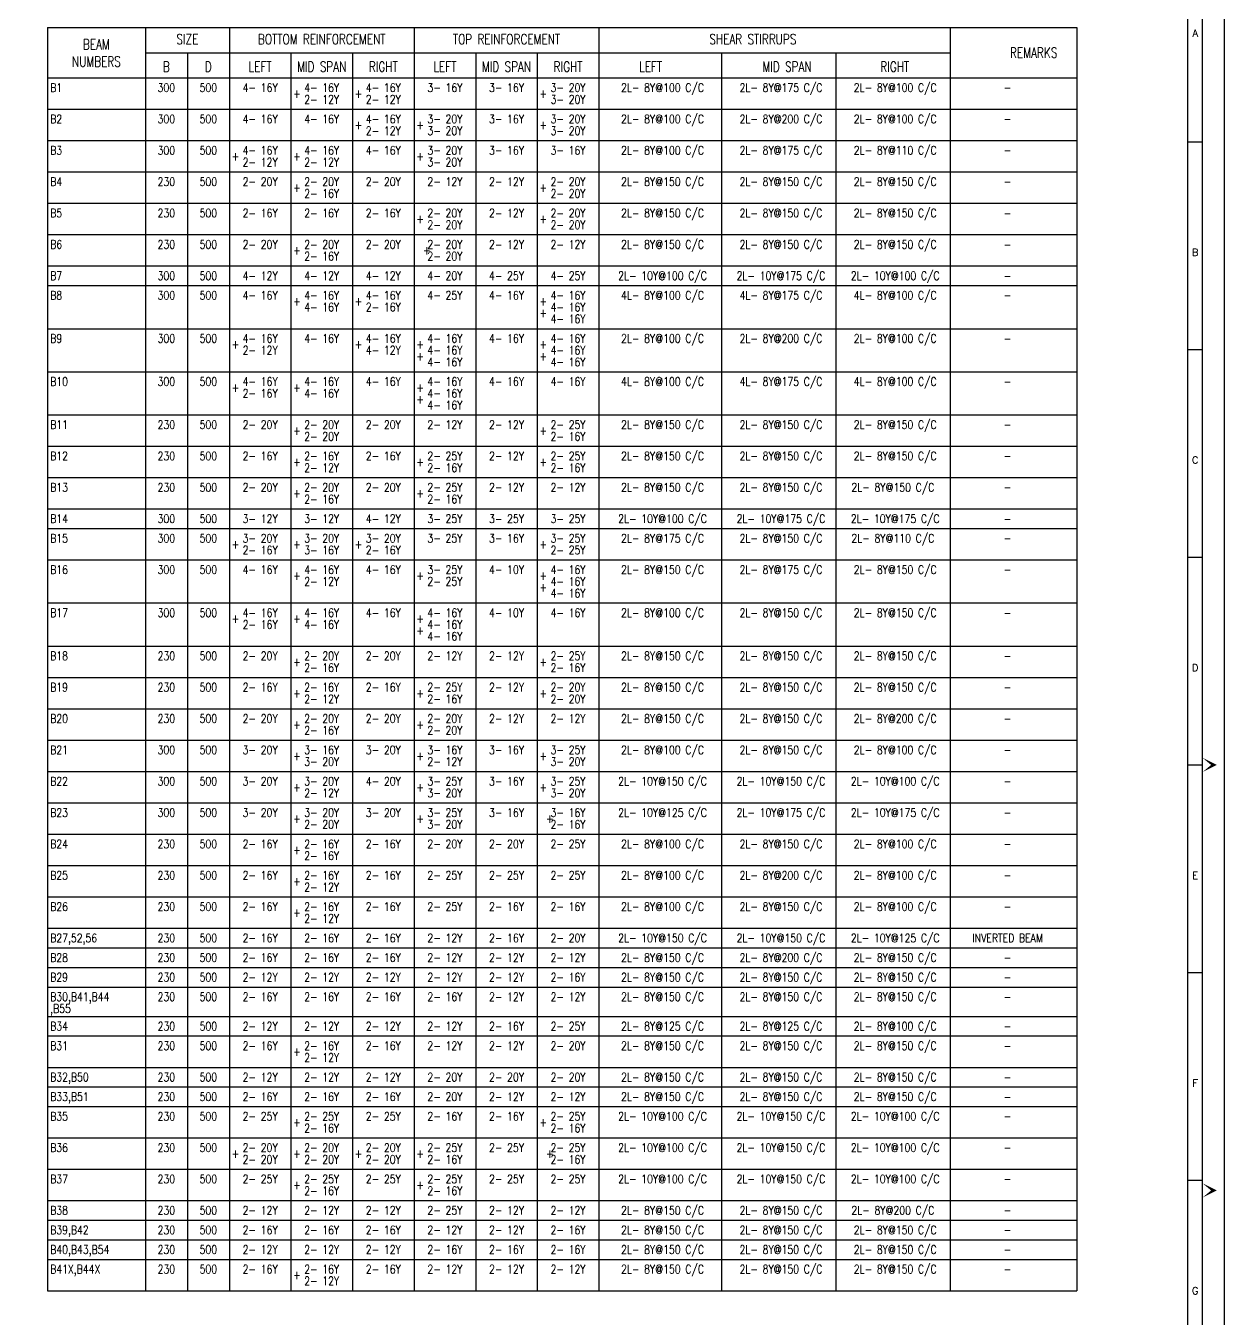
# Model space of a CAD drawing. Header units: millimetres. Extents: x 2659630 to 6742168, y -2425387 to -732288.
# Drawn here: x 3382565 to 3425369, y -1222398 to -1176228 of the extents above; entities that cross this region are included whole.
import ezdxf
from ezdxf.enums import TextEntityAlignment as Align

# ---------------------------------------------------------------- set-up
doc = ezdxf.new("R2010")
doc.units = ezdxf.units.MM
for name, color, linetype in [('FRAME TABLE', 5, 'Continuous'), ('PNA', 8, 'Continuous'), ('Schedule Border', 60, 'Continuous'), ('TEXT MIDIUM', 2, 'Continuous'), ('TEXT SHEDULE BEAM', 4, 'Continuous')]:
    doc.layers.add(name, color=color, linetype=linetype)
doc.styles.add('ROMANS', font='r.shx', dxfattribs={"width": 0.7})

# ---------------------------------------------------------------- blocks, each defined once
blk = doc.blocks.new('FOLDER')
at = {"layer": 'PNA'}
for points in [[(-1250, 2500), (0, 0), (0, 1000)], [(1250, 2500), (0, 0), (0, 1000)]]:
    blk.add_solid(points, dxfattribs=at)
blk = doc.blocks.new('A1_SHEET.')
at = {"flags": 128}
blk.add_lwpolyline([(0, 0), (0, 594), (841, 594), (841, 0)], close=True, dxfattribs=at)
at = {"layer": 'PNA'}
for p, q in [((828.5, 513.45), (833.5, 513.45)), ((828.5, 441.7), (833.5, 441.7)), ((828.5, 369.95), (833.5, 369.95)), ((828.5, 298.2), (833.5, 298.2)), ((828.5, 226.45), (833.5, 226.45)), ((828.5, 154.7), (833.5, 154.7))]:
    blk.add_line(p, q, dxfattribs=at)
at = {"layer": 'PNA', "color": 1}
for points in [[(7.5, 6.2), (833.5, 6.2), (833.5, 587.8), (7.5, 587.8)], [(17.5, 11.2), (828.5, 11.2), (828.5, 582.8), (17.5, 582.8)]]:
    blk.add_lwpolyline(points, close=True, dxfattribs=at)
at = {"layer": 'PNA', "xscale": 0.0020000000001672, "yscale": 0.0020000000001672, "zscale": 0.0020000000001672, "rotation": 90}
for p in [(838.5, 298.2), (838.5, 151.2)]:
    blk.add_blockref('FOLDER', p, dxfattribs=at)
at = {"layer": 'PNA', "style": 'ROMANS'}
for s, p in [('A', (831, 551.05)), ('B', (831, 475.3)), ('C', (831, 403.55)), ('D', (831, 331.8)), ('E', (831, 260.05)), ('F', (831, 188.3)), ('G', (831, 116.55))]:
    blk.add_text(s, height=2.5, dxfattribs=at).set_placement(p, align=Align.MIDDLE)

msp = doc.modelspace()

# ---------------------------------------------------------------- linework, layer by layer
at = {"layer": 'FRAME TABLE', "color": 7}
for p, q in [((3383334.281, -1176287.202), (3383334.281, -1178087.202)), ((3383334.281, -1176287.202), (3420106.741, -1176287.202)), ((3386834.281, -1176287.202), (3386834.281, -1178087.202)), ((3389834.281, -1176287.202), (3389834.281, -1178087.202)), ((3396434.281, -1176287.202), (3396434.281, -1178087.202)), ((3403034.281, -1176287.202), (3403034.281, -1178087.202)), ((3415576.051, -1176287.202), (3415576.051, -1178087.202)), ((3420106.741, -1176287.202), (3420106.741, -1178087.202)), ((3388334.281, -1177187.202), (3388334.281, -1178087.202)), ((3392034.281, -1177187.202), (3392034.281, -1178087.202)), ((3394234.281, -1177187.202), (3394234.281, -1178087.202)), ((3398634.281, -1177187.202), (3398634.281, -1178087.202)), ((3400834.281, -1177187.202), (3400834.281, -1178087.202)), ((3407414.871, -1177187.202), (3407414.871, -1178087.202)), ((3411495.461, -1177187.202), (3411495.461, -1178087.202)), ((3383334.281, -1178087.202), (3420106.741, -1178087.202)), ((3383334.281, -1178087.202), (3383334.281, -1221417.202)), ((3386834.281, -1178087.202), (3386834.281, -1221417.202)), ((3388334.281, -1178087.202), (3388334.281, -1221417.202)), ((3389834.281, -1178087.202), (3389834.281, -1221417.202)), ((3392034.281, -1178087.202), (3392034.281, -1221417.202)), ((3394234.281, -1178087.202), (3394234.281, -1221417.202)), ((3396434.281, -1178087.202), (3396434.281, -1221417.202)), ((3398634.281, -1178087.202), (3398634.281, -1221417.202)), ((3400834.281, -1178087.202), (3400834.281, -1221417.202)), ((3403034.281, -1178087.202), (3403034.281, -1221417.202)), ((3407414.871, -1178087.202), (3407414.871, -1221417.202)), ((3411495.461, -1178087.202), (3411495.461, -1221417.202)), ((3415576.051, -1178087.202), (3415576.051, -1221417.202)), ((3420106.741, -1178087.202), (3420106.741, -1221417.202)), ((3383334.281, -1221417.202), (3420106.741, -1221417.202))]:
    msp.add_line(p, q, dxfattribs=at)
at = {"layer": 'FRAME TABLE'}
for p, q in [((3386834.281, -1177187.202), (3415576.051, -1177187.202)), ((3383334.281, -1179207.202), (3420106.741, -1179207.202)), ((3383334.281, -1180327.202), (3420106.741, -1180327.202)), ((3383334.281, -1181447.202), (3420106.741, -1181447.202)), ((3383334.281, -1181447.202), (3420106.741, -1181447.202)), ((3383334.281, -1182567.202), (3420106.741, -1182567.202)), ((3383334.281, -1183687.202), (3420106.741, -1183687.202)), ((3383334.281, -1184807.202), (3420106.741, -1184807.202)), ((3383334.281, -1184807.202), (3420106.741, -1184807.202)), ((3383334.281, -1185507.202), (3420106.741, -1185507.202)), ((3383334.281, -1187047.202), (3420106.741, -1187047.202)), ((3383334.281, -1188587.202), (3420106.741, -1188587.202)), ((3383334.281, -1190127.202), (3420106.741, -1190127.202)), ((3383334.281, -1190127.202), (3420106.741, -1190127.202)), ((3383334.281, -1191247.202), (3420106.741, -1191247.202)), ((3383334.281, -1192367.202), (3420106.741, -1192367.202)), ((3383334.281, -1193487.202), (3420106.741, -1193487.202)), ((3383334.281, -1193487.202), (3420106.741, -1193487.202)), ((3383334.281, -1194187.202), (3420106.741, -1194187.202)), ((3383334.281, -1195307.202), (3420106.741, -1195307.202)), ((3383334.281, -1196847.202), (3420106.741, -1196847.202)), ((3383334.281, -1198387.202), (3420106.741, -1198387.202)), ((3383334.281, -1198387.202), (3420106.741, -1198387.202)), ((3383334.281, -1199507.202), (3420106.741, -1199507.202)), ((3383334.281, -1200627.202), (3420106.741, -1200627.202)), ((3383334.281, -1201747.202), (3420106.741, -1201747.202)), ((3383334.281, -1201747.202), (3420106.741, -1201747.202)), ((3383334.281, -1202867.202), (3420106.741, -1202867.202)), ((3383334.281, -1203987.202), (3420106.741, -1203987.202)), ((3383334.281, -1205107.202), (3420106.741, -1205107.202)), ((3383334.281, -1205107.202), (3420106.741, -1205107.202)), ((3383334.281, -1206227.202), (3420106.741, -1206227.202)), ((3383334.281, -1207347.202), (3420106.741, -1207347.202)), ((3383334.281, -1208467.202), (3420106.741, -1208467.202)), ((3383334.281, -1209167.202), (3420106.741, -1209167.202)), ((3383334.281, -1209867.202), (3420106.741, -1209867.202)), ((3383334.281, -1210567.202), (3420106.741, -1210567.202)), ((3383334.281, -1211617.202), (3420106.741, -1211617.202)), ((3383334.281, -1212317.202), (3420106.741, -1212317.202)), ((3383334.281, -1213437.202), (3420106.741, -1213437.202)), ((3383334.281, -1214137.202), (3420106.741, -1214137.202)), ((3383334.281, -1214837.202), (3420106.741, -1214837.202)), ((3383334.281, -1215957.202), (3420106.741, -1215957.202)), ((3383334.281, -1217077.202), (3420106.741, -1217077.202)), ((3383334.281, -1218197.202), (3420106.741, -1218197.202)), ((3383334.281, -1218897.202), (3420106.741, -1218897.202)), ((3383334.281, -1219597.202), (3420106.741, -1219597.202)), ((3383334.281, -1220297.202), (3420106.741, -1220297.202))]:
    msp.add_line(p, q, dxfattribs=at)
at = {"layer": 'Schedule Border'}
msp.add_line((3383334.281, -1178087.202), (3420106.741, -1178087.202), dxfattribs=at)

# ---------------------------------------------------------------- block references
at = {"xscale": 103.4096789536267, "yscale": 103.4096789536267, "zscale": 103.4096789536267}
msp.add_blockref('A1_SHEET.', (3338401.132, -1233470.769), dxfattribs=at)

# ---------------------------------------------------------------- texts
at = {"layer": 'TEXT MIDIUM', "style": 'ROMANS', "width": 0.75}
for s, p in [('BEAM', (3385084.281, -1176887.202)), ('REMARKS', (3418564.971, -1177187.202)), ('B', (3387584.281, -1177687.202)), ('D', (3389084.281, -1177687.202)), ('LEFT', (3390934.281, -1177687.202)), ('MID SPAN', (3393134.281, -1177687.202)), ('RIGHT', (3395334.281, -1177687.202)), ('LEFT', (3397534.281, -1177687.202)), ('MID SPAN', (3399734.281, -1177687.202)), ('RIGHT', (3401934.281, -1177687.202)), ('LEFT', (3404884.281, -1177687.202)), ('MID SPAN', (3409754.281, -1177687.202)), ('RIGHT', (3413604.281, -1177687.202))]:
    msp.add_text(s, height=364.8, dxfattribs=at).set_placement(p, align=Align.MIDDLE)
for s, p in [('SIZE', (3388334.281, -1176887.202)), ('BOTTOM REINFORCEMENT', (3393134.281, -1176887.202)), ('TOP REINFORCEMENT', (3399734.281, -1176887.202)), ('SHEAR STIRRUPS', (3408534.281, -1176887.202)), ('NUMBERS', (3385084.281, -1177687.202))]:
    msp.add_text(s, height=364.8, dxfattribs=at).set_placement(p, align=Align.CENTER)
at = {"layer": 'TEXT SHEDULE BEAM', "style": 'ROMANS', "width": 0.8}
for s, p in [(' 2L- 8Y@100 C/C', (3405224.576, -1178437.202)), (' 2L- 8Y@175 C/C', (3409455.166, -1178437.202)), (' 2L- 8Y@100 C/C', (3413535.756, -1178437.202)), ('300', (3387584.281, -1178437.202)), ('500', (3389084.281, -1178437.202)), ('4- 16Y', (3390934.281, -1178437.202)), ('+', (3392249.212, -1178647.202)), ('4- 16Y', (3393134.281, -1178437.202)), ('+', (3394449.212, -1178647.202)), ('4- 16Y', (3395334.281, -1178437.202)), ('3- 16Y', (3397534.281, -1178437.202)), ('3- 16Y', (3399734.281, -1178437.202)), ('+', (3401049.212, -1178647.202)), ('3- 20Y', (3401934.281, -1178437.202)), ('-', (3417633.825, -1178437.202)), ('2- 12Y', (3393134.281, -1178857.202)), ('2- 12Y', (3395334.281, -1178857.202)), ('3- 20Y', (3401934.281, -1178857.202)), ('300', (3387584.281, -1179557.202)), ('500', (3389084.281, -1179557.202)), ('4- 16Y', (3390934.281, -1179557.202)), ('4- 16Y', (3393134.281, -1179557.202)), ('4- 16Y', (3395334.281, -1179557.202)), ('3- 20Y', (3397534.281, -1179557.202)), ('3- 16Y', (3399734.281, -1179557.202)), ('3- 20Y', (3401934.281, -1179557.202)), (' 2L- 8Y@100 C/C', (3405224.576, -1179557.202)), (' 2L- 8Y@200 C/C', (3409455.166, -1179557.202)), (' 2L- 8Y@100 C/C', (3413535.756, -1179557.202)), ('-', (3417633.825, -1179557.202)), ('+', (3394449.212, -1179767.202)), ('2- 12Y', (3395334.281, -1179977.202)), ('+', (3396649.212, -1179767.202)), ('3- 20Y', (3397534.281, -1179977.202)), ('+', (3401049.212, -1179767.202)), ('3- 20Y', (3401934.281, -1179977.202)), ('300', (3387584.281, -1180677.202)), ('500', (3389084.281, -1180677.202)), ('4- 16Y', (3390934.281, -1180677.202)), ('4- 16Y', (3393134.281, -1180677.202)), ('4- 16Y', (3395334.281, -1180677.202)), ('3- 20Y', (3397534.281, -1180677.202)), ('3- 16Y', (3399734.281, -1180677.202)), ('3- 16Y', (3401934.281, -1180677.202)), (' 2L- 8Y@100 C/C', (3405224.576, -1180677.202)), (' 2L- 8Y@175 C/C', (3409455.166, -1180677.202)), (' 2L- 8Y@110 C/C', (3413535.756, -1180677.202)), ('+', (3390049.212, -1180887.202)), ('2- 12Y', (3390934.281, -1181097.202)), ('+', (3392249.212, -1180887.202)), ('2- 12Y', (3393134.281, -1181097.202)), ('+', (3396649.212, -1180887.202)), ('3- 20Y', (3397534.281, -1181097.202)), ('-', (3417633.825, -1180677.202)), ('230', (3387584.281, -1181797.202)), ('500', (3389084.281, -1181797.202)), ('2- 20Y', (3390934.281, -1181797.202)), ('+', (3392249.212, -1182007.202)), ('2- 20Y', (3393134.281, -1181797.202)), ('2- 20Y', (3395334.281, -1181797.202)), ('2- 12Y', (3397534.281, -1181797.202)), ('2- 12Y', (3399734.281, -1181797.202)), ('+', (3401049.212, -1182007.202)), ('2- 20Y', (3401934.281, -1181797.202)), (' 2L- 8Y@150 C/C', (3405224.576, -1181797.202)), (' 2L- 8Y@150 C/C', (3409455.166, -1181797.202)), (' 2L- 8Y@150 C/C', (3413535.756, -1181797.202)), ('-', (3417633.825, -1181797.202)), ('2- 16Y', (3393134.281, -1182217.202)), ('2- 20Y', (3401934.281, -1182217.202)), ('230', (3387584.281, -1182917.202)), ('500', (3389084.281, -1182917.202)), ('2- 16Y', (3390934.281, -1182917.202)), ('2- 16Y', (3393134.281, -1182917.202)), ('2- 16Y', (3395334.281, -1182917.202)), ('2- 20Y', (3397534.281, -1182917.202)), ('2- 12Y', (3399734.281, -1182917.202)), ('2- 20Y', (3401934.281, -1182917.202)), (' 2L- 8Y@150 C/C', (3405224.576, -1182917.202)), (' 2L- 8Y@150 C/C', (3409455.166, -1182917.202)), (' 2L- 8Y@150 C/C', (3413535.756, -1182917.202)), ('+', (3396649.212, -1183127.202)), ('2- 20Y', (3397534.281, -1183337.202)), ('+', (3401049.212, -1183127.202)), ('2- 20Y', (3401934.281, -1183337.202)), ('-', (3417633.825, -1182917.202)), ('230', (3387584.281, -1184037.202)), ('500', (3389084.281, -1184037.202)), ('2- 20Y', (3390934.281, -1184037.202)), ('+', (3392249.212, -1184247.202)), ('2- 20Y', (3393134.281, -1184037.202)), ('2- 20Y', (3395334.281, -1184037.202)), ('+', (3396884.281, -1184247.202)), ('2- 20Y', (3397534.281, -1184037.202)), ('2- 12Y', (3399734.281, -1184037.202)), ('2- 12Y', (3401934.281, -1184037.202)), (' 2L- 8Y@150 C/C', (3405224.576, -1184037.202)), (' 2L- 8Y@150 C/C', (3409455.166, -1184037.202)), (' 2L- 8Y@150 C/C', (3413535.756, -1184037.202)), ('-', (3417633.825, -1184037.202)), ('2- 16Y', (3393134.281, -1184457.202)), ('2- 20Y', (3397534.281, -1184457.202)), ('300', (3387584.281, -1185157.202)), ('500', (3389084.281, -1185157.202)), ('4- 12Y', (3390934.281, -1185157.202)), ('4- 12Y', (3393134.281, -1185157.202)), ('4- 12Y', (3395334.281, -1185157.202)), ('4- 20Y', (3397534.281, -1185157.202)), ('4- 25Y', (3399734.281, -1185157.202)), ('4- 25Y', (3401934.281, -1185157.202)), (' 2L- 10Y@100 C/C', (3405224.576, -1185157.202)), (' 2L- 10Y@175 C/C', (3409455.166, -1185157.202)), (' 2L- 10Y@100 C/C', (3413535.756, -1185157.202)), ('-', (3417633.825, -1185157.202)), ('-', (3417633.825, -1185157.202)), ('300', (3387584.281, -1185857.202)), ('500', (3389084.281, -1185857.202)), ('4- 16Y', (3390934.281, -1185857.202)), ('+', (3392249.212, -1186067.202)), ('4- 16Y', (3393134.281, -1185857.202)), ('+', (3394449.212, -1186067.202)), ('4- 16Y', (3395334.281, -1185857.202)), ('4- 25Y', (3397534.281, -1185857.202)), ('4- 16Y', (3399734.281, -1185857.202)), ('+', (3401049.212, -1186067.202)), ('4- 16Y', (3401934.281, -1185857.202)), (' 4L- 8Y@100 C/C', (3405224.576, -1185857.202)), (' 4L- 8Y@175 C/C', (3409455.166, -1185857.202)), (' 4L- 8Y@100 C/C', (3413535.756, -1185857.202)), ('-', (3417633.825, -1185857.202)), ('4- 16Y', (3393134.281, -1186277.202)), ('2- 16Y', (3395334.281, -1186277.202)), ('+', (3401049.212, -1186487.202)), ('4- 16Y', (3401934.281, -1186277.202)), ('4- 16Y', (3401934.281, -1186697.202)), ('300', (3387584.281, -1187397.202)), ('500', (3389084.281, -1187397.202)), ('4- 16Y', (3390934.281, -1187397.202)), ('4- 16Y', (3393134.281, -1187397.202)), ('4- 16Y', (3395334.281, -1187397.202)), ('4- 16Y', (3397534.281, -1187397.202)), ('4- 16Y', (3399734.281, -1187397.202)), ('4- 16Y', (3401934.281, -1187397.202)), (' 2L- 8Y@100 C/C', (3405224.576, -1187397.202)), (' 2L- 8Y@200 C/C', (3409455.166, -1187397.202)), (' 2L- 8Y@100 C/C', (3413535.756, -1187397.202)), ('-', (3417633.825, -1187397.202)), ('+', (3390049.212, -1187607.202)), ('2- 12Y', (3390934.281, -1187817.202)), ('+', (3394449.212, -1187607.202)), ('4- 12Y', (3395334.281, -1187817.202)), ('+', (3396649.212, -1187607.202)), ('+', (3396649.212, -1188027.202)), ('4- 16Y', (3397534.281, -1187817.202)), ('+', (3401049.212, -1187607.202)), ('+', (3401049.212, -1188027.202)), ('4- 16Y', (3401934.281, -1187817.202)), ('4- 16Y', (3397534.281, -1188237.202)), ('4- 16Y', (3401934.281, -1188237.202)), ('300', (3387584.281, -1188937.202)), ('500', (3389084.281, -1188937.202)), ('4- 16Y', (3390934.281, -1188937.202)), ('4- 16Y', (3393134.281, -1188937.202)), ('4- 16Y', (3395334.281, -1188937.202)), ('4- 16Y', (3397534.281, -1188937.202)), ('4- 16Y', (3399734.281, -1188937.202)), ('4- 16Y', (3401934.281, -1188937.202)), (' 4L- 8Y@100 C/C', (3405224.576, -1188937.202)), (' 4L- 8Y@175 C/C', (3409455.166, -1188937.202)), (' 4L- 8Y@100 C/C', (3413535.756, -1188937.202)), ('+', (3390049.212, -1189147.202)), ('2- 16Y', (3390934.281, -1189357.202)), ('+', (3392249.212, -1189147.202)), ('4- 16Y', (3393134.281, -1189357.202)), ('+', (3396649.212, -1189147.202)), ('4- 16Y', (3397534.281, -1189357.202)), ('-', (3417633.825, -1188937.202)), ('+', (3396649.212, -1189567.202)), ('4- 16Y', (3397534.281, -1189777.202)), ('230', (3387584.281, -1190477.202)), ('500', (3389084.281, -1190477.202)), ('2- 20Y', (3390934.281, -1190477.202)), ('+', (3392249.212, -1190687.202)), ('2- 20Y', (3393134.281, -1190477.202)), ('2- 20Y', (3395334.281, -1190477.202)), ('2- 12Y', (3397534.281, -1190477.202)), ('2- 12Y', (3399734.281, -1190477.202)), ('+', (3401049.212, -1190687.202)), ('2- 25Y', (3401934.281, -1190477.202)), (' 2L- 8Y@150 C/C', (3405224.576, -1190477.202)), (' 2L- 8Y@150 C/C', (3409455.166, -1190477.202)), (' 2L- 8Y@150 C/C', (3413535.756, -1190477.202)), ('-', (3417633.825, -1190477.202)), ('-', (3417633.825, -1190477.202)), ('2- 20Y', (3393134.281, -1190897.202)), ('2- 16Y', (3401934.281, -1190897.202)), ('230', (3387584.281, -1191597.202)), ('500', (3389084.281, -1191597.202)), ('2- 16Y', (3390934.281, -1191597.202)), ('2- 16Y', (3393134.281, -1191597.202)), ('2- 16Y', (3395334.281, -1191597.202)), ('2- 25Y', (3397534.281, -1191597.202)), ('2- 12Y', (3399734.281, -1191597.202)), ('2- 25Y', (3401934.281, -1191597.202)), (' 2L- 8Y@150 C/C', (3405224.576, -1191597.202)), (' 2L- 8Y@150 C/C', (3409455.166, -1191597.202)), (' 2L- 8Y@150 C/C', (3413535.756, -1191597.202)), ('-', (3417633.825, -1191597.202)), ('+', (3392249.212, -1191807.202)), ('2- 12Y', (3393134.281, -1192017.202)), ('+', (3396649.212, -1191807.202)), ('2- 16Y', (3397534.281, -1192017.202)), ('+', (3401049.212, -1191807.202)), ('2- 16Y', (3401934.281, -1192017.202)), (' 2L- 8Y@150 C/C', (3405224.576, -1192717.202)), (' 2L- 8Y@150 C/C', (3409455.166, -1192717.202)), ('2L- 8Y@150 C/C', (3413535.756, -1192717.202)), ('230', (3387584.281, -1192717.202)), ('500', (3389084.281, -1192717.202)), ('2- 20Y', (3390934.281, -1192717.202)), ('+', (3392249.212, -1192927.202)), ('2- 20Y', (3393134.281, -1192717.202)), ('2- 16Y', (3393134.281, -1193137.202)), ('2- 20Y', (3395334.281, -1192717.202)), ('+', (3396649.212, -1192927.202)), ('2- 25Y', (3397534.281, -1192717.202)), ('2- 16Y', (3397534.281, -1193137.202)), ('2- 12Y', (3399734.281, -1192717.202)), ('2- 12Y', (3401934.281, -1192717.202)), ('-', (3417633.825, -1192717.202)), ('300', (3387584.281, -1193837.202)), ('500', (3389084.281, -1193837.202)), ('3- 12Y', (3390934.281, -1193837.202)), ('3- 12Y', (3393134.281, -1193837.202)), ('4- 12Y', (3395334.281, -1193837.202)), ('3- 25Y', (3397534.281, -1193837.202)), ('3- 25Y', (3399734.281, -1193837.202)), ('3- 25Y', (3401934.281, -1193837.202)), (' 2L- 10Y@100 C/C', (3405224.576, -1193837.202)), (' 2L- 10Y@175 C/C', (3409455.166, -1193837.202)), (' 2L- 10Y@175 C/C', (3413535.756, -1193837.202)), ('-', (3417633.825, -1193837.202)), ('300', (3387584.281, -1194537.202)), ('500', (3389084.281, -1194537.202)), ('3- 20Y', (3390934.281, -1194537.202)), ('3- 20Y', (3393134.281, -1194537.202)), ('3- 20Y', (3395334.281, -1194537.202)), ('3- 25Y', (3397534.281, -1194537.202)), ('3- 16Y', (3399734.281, -1194537.202)), ('3- 25Y', (3401934.281, -1194537.202)), (' 2L- 8Y@175 C/C', (3405224.576, -1194537.202)), (' 2L- 8Y@150 C/C', (3409455.166, -1194537.202)), ('2L- 8Y@110 C/C', (3413535.756, -1194537.202)), ('+', (3390049.212, -1194747.202)), ('2- 16Y', (3390934.281, -1194957.202)), ('+', (3392249.212, -1194747.202)), ('3- 16Y', (3393134.281, -1194957.202)), ('+', (3394449.212, -1194747.202)), ('2- 16Y', (3395334.281, -1194957.202)), ('+', (3401049.212, -1194747.202)), ('2- 25Y', (3401934.281, -1194957.202)), ('-', (3417633.825, -1194537.202)), ('300', (3387584.281, -1195657.202)), ('500', (3389084.281, -1195657.202)), ('4- 16Y', (3390934.281, -1195657.202)), ('+', (3392249.212, -1195867.202)), ('4- 16Y', (3393134.281, -1195657.202)), ('4- 16Y', (3395334.281, -1195657.202)), ('+', (3396649.212, -1195867.202)), ('3- 25Y', (3397534.281, -1195657.202)), ('4- 10Y', (3399734.281, -1195657.202)), ('+', (3401049.212, -1195867.202)), ('4- 16Y', (3401934.281, -1195657.202)), (' 2L- 8Y@150 C/C', (3405224.576, -1195657.202)), (' 2L- 8Y@175 C/C', (3409455.166, -1195657.202)), (' 2L- 8Y@150 C/C', (3413535.756, -1195657.202)), ('-', (3417633.825, -1195657.202)), ('2- 12Y', (3393134.281, -1196077.202)), ('2- 25Y', (3397534.281, -1196077.202)), ('+', (3401049.212, -1196287.202)), ('4- 16Y', (3401934.281, -1196077.202)), ('4- 16Y', (3401934.281, -1196497.202)), ('300', (3387584.281, -1197197.202)), ('500', (3389084.281, -1197197.202)), ('4- 16Y', (3390934.281, -1197197.202)), ('4- 16Y', (3393134.281, -1197197.202)), ('4- 16Y', (3395334.281, -1197197.202)), ('4- 16Y', (3397534.281, -1197197.202)), ('4- 10Y', (3399734.281, -1197197.202)), ('4- 16Y', (3401934.281, -1197197.202)), (' 2L- 8Y@100 C/C', (3405224.576, -1197197.202)), (' 2L- 8Y@150 C/C', (3409455.166, -1197197.202)), (' 2L- 8Y@150 C/C', (3413535.756, -1197197.202)), ('+', (3390049.212, -1197407.202)), ('2- 16Y', (3390934.281, -1197617.202)), ('+', (3392249.212, -1197407.202)), ('4- 16Y', (3393134.281, -1197617.202)), ('+', (3396649.212, -1197407.202)), ('4- 16Y', (3397534.281, -1197617.202)), ('-', (3417633.825, -1197197.202)), ('+', (3396649.212, -1197827.202)), ('4- 16Y', (3397534.281, -1198037.202)), (' 2L- 8Y@150 C/C', (3405224.576, -1198737.202)), (' 2L- 8Y@150 C/C', (3409455.166, -1198737.202)), (' 2L- 8Y@150 C/C', (3413535.756, -1198737.202)), ('230', (3387584.281, -1198737.202)), ('500', (3389084.281, -1198737.202)), ('2- 20Y', (3390934.281, -1198737.202)), ('+', (3392249.212, -1198947.202)), ('2- 20Y', (3393134.281, -1198737.202)), ('2- 16Y', (3393134.281, -1199157.202)), ('2- 20Y', (3395334.281, -1198737.202)), ('2- 12Y', (3397534.281, -1198737.202)), ('2- 12Y', (3399734.281, -1198737.202)), ('+', (3401049.212, -1198947.202)), ('2- 25Y', (3401934.281, -1198737.202)), ('2- 16Y', (3401934.281, -1199157.202)), ('-', (3417633.825, -1198737.202)), ('230', (3387584.281, -1199857.202)), ('500', (3389084.281, -1199857.202)), ('2- 16Y', (3390934.281, -1199857.202)), ('2- 16Y', (3393134.281, -1199857.202)), ('2- 16Y', (3395334.281, -1199857.202)), ('2- 25Y', (3397534.281, -1199857.202)), ('2- 12Y', (3399734.281, -1199857.202)), ('2- 20Y', (3401934.281, -1199857.202)), (' 2L- 8Y@150 C/C', (3405224.576, -1199857.202)), (' 2L- 8Y@150 C/C', (3409455.166, -1199857.202)), (' 2L- 8Y@150 C/C', (3413535.756, -1199857.202)), ('-', (3417633.825, -1199857.202)), ('+', (3392249.212, -1200067.202)), ('2- 12Y', (3393134.281, -1200277.202)), ('+', (3396649.212, -1200067.202)), ('2- 16Y', (3397534.281, -1200277.202)), ('+', (3401049.212, -1200067.202)), ('2- 20Y', (3401934.281, -1200277.202)), ('230', (3387584.281, -1200977.202)), ('500', (3389084.281, -1200977.202)), ('2- 20Y', (3390934.281, -1200977.202)), ('2- 20Y', (3393134.281, -1200977.202)), ('2- 20Y', (3395334.281, -1200977.202)), ('2- 20Y', (3397534.281, -1200977.202)), ('2- 12Y', (3399734.281, -1200977.202)), ('2- 12Y', (3401934.281, -1200977.202)), (' 2L- 8Y@150 C/C', (3405224.576, -1200977.202)), (' 2L- 8Y@150 C/C', (3409455.166, -1200977.202)), (' 2L- 8Y@200 C/C', (3413535.756, -1200977.202)), ('+', (3392249.212, -1201187.202)), ('2- 16Y', (3393134.281, -1201397.202)), ('+', (3396649.212, -1201187.202)), ('2- 20Y', (3397534.281, -1201397.202)), ('-', (3417633.825, -1200977.202)), ('300', (3387584.281, -1202097.202)), ('500', (3389084.281, -1202097.202)), ('3- 20Y', (3390934.281, -1202097.202)), ('+', (3392249.212, -1202307.202)), ('3- 16Y', (3393134.281, -1202097.202)), ('3- 20Y', (3395334.281, -1202097.202)), ('+', (3396649.212, -1202307.202)), ('3- 16Y', (3397534.281, -1202097.202)), ('3- 16Y', (3399734.281, -1202097.202)), ('+', (3401049.212, -1202307.202)), ('3- 25Y', (3401934.281, -1202097.202)), (' 2L- 8Y@100 C/C', (3405224.576, -1202097.202)), (' 2L- 8Y@150 C/C', (3409455.166, -1202097.202)), (' 2L- 8Y@100 C/C', (3413535.756, -1202097.202)), ('-', (3417633.825, -1202097.202)), ('3- 20Y', (3393134.281, -1202517.202)), ('2- 12Y', (3397534.281, -1202517.202)), ('3- 20Y', (3401934.281, -1202517.202)), ('300', (3387584.281, -1203217.202)), ('500', (3389084.281, -1203217.202)), ('3- 20Y', (3390934.281, -1203217.202)), ('3- 20Y', (3393134.281, -1203217.202)), ('4- 20Y', (3395334.281, -1203217.202)), ('3- 25Y', (3397534.281, -1203217.202)), ('3- 16Y', (3399734.281, -1203217.202)), ('3- 25Y', (3401934.281, -1203217.202)), (' 2L- 10Y@150 C/C', (3405224.576, -1203217.202)), (' 2L- 10Y@150 C/C', (3409455.166, -1203217.202)), (' 2L- 10Y@100 C/C', (3413535.756, -1203217.202)), ('+', (3392249.212, -1203427.202)), ('2- 12Y', (3393134.281, -1203637.202)), ('+', (3396649.212, -1203427.202)), ('3- 20Y', (3397534.281, -1203637.202)), ('+', (3401049.212, -1203427.202)), ('3- 20Y', (3401934.281, -1203637.202)), ('-', (3417633.825, -1203217.202)), ('300', (3387584.281, -1204337.202)), ('500', (3389084.281, -1204337.202)), ('3- 20Y', (3390934.281, -1204337.202)), ('+', (3392249.212, -1204547.202)), ('3- 20Y', (3393134.281, -1204337.202)), ('3- 20Y', (3395334.281, -1204337.202)), ('+', (3396649.212, -1204547.202)), ('3- 25Y', (3397534.281, -1204337.202)), ('3- 16Y', (3399734.281, -1204337.202)), ('+', (3401284.281, -1204547.202)), ('3- 16Y', (3401934.281, -1204337.202)), (' 2L- 10Y@125 C/C', (3405224.576, -1204337.202)), (' 2L- 10Y@175 C/C', (3409455.166, -1204337.202)), (' 2L- 10Y@175 C/C', (3413535.756, -1204337.202)), ('-', (3417633.825, -1204337.202)), ('2- 20Y', (3393134.281, -1204757.202)), ('3- 20Y', (3397534.281, -1204757.202)), ('2- 16Y', (3401934.281, -1204757.202)), ('230', (3387584.281, -1205457.202)), ('500', (3389084.281, -1205457.202)), ('2- 16Y', (3390934.281, -1205457.202)), ('2- 16Y', (3393134.281, -1205457.202)), ('2- 16Y', (3395334.281, -1205457.202)), ('2- 20Y', (3397534.281, -1205457.202)), ('2- 20Y', (3399734.281, -1205457.202)), ('2- 25Y', (3401934.281, -1205457.202)), (' 2L- 8Y@100 C/C', (3405224.576, -1205457.202)), (' 2L- 8Y@150 C/C', (3409455.166, -1205457.202)), (' 2L- 8Y@100 C/C', (3413535.756, -1205457.202)), ('+', (3392249.212, -1205667.202)), ('2- 16Y', (3393134.281, -1205877.202)), ('-', (3417633.825, -1205457.202)), ('-', (3417633.825, -1205457.202)), (' 2L- 8Y@100 C/C', (3405224.576, -1206577.202)), (' 2L- 8Y@200 C/C', (3409455.166, -1206577.202)), (' 2L- 8Y@100 C/C', (3413535.756, -1206577.202)), ('230', (3387584.281, -1206577.202)), ('500', (3389084.281, -1206577.202)), ('2- 16Y', (3390934.281, -1206577.202)), ('+', (3392249.212, -1206787.202)), ('2- 16Y', (3393134.281, -1206577.202)), ('2- 12Y', (3393134.281, -1206997.202)), ('2- 16Y', (3395334.281, -1206577.202)), ('2- 25Y', (3397534.281, -1206577.202)), ('2- 25Y', (3399734.281, -1206577.202)), ('2- 25Y', (3401934.281, -1206577.202)), ('-', (3417633.825, -1206577.202)), ('230', (3387584.281, -1207697.202)), ('500', (3389084.281, -1207697.202)), ('2- 16Y', (3390934.281, -1207697.202)), ('2- 16Y', (3393134.281, -1207697.202)), ('2- 16Y', (3395334.281, -1207697.202)), ('2- 25Y', (3397534.281, -1207697.202)), ('2- 16Y', (3399734.281, -1207697.202)), ('2- 16Y', (3401934.281, -1207697.202)), (' 2L- 8Y@100 C/C', (3405224.576, -1207697.202)), (' 2L- 8Y@150 C/C', (3409455.166, -1207697.202)), (' 2L- 8Y@100 C/C', (3413535.756, -1207697.202)), ('-', (3417633.825, -1207697.202)), ('+', (3392249.212, -1207907.202)), ('2- 12Y', (3393134.281, -1208117.202)), ('230', (3387584.281, -1208817.202)), ('500', (3389084.281, -1208817.202)), ('2- 16Y', (3390934.281, -1208817.202)), ('2- 16Y', (3393134.281, -1208817.202)), ('2- 16Y', (3395334.281, -1208817.202)), ('2- 12Y', (3397534.281, -1208817.202)), ('2- 16Y', (3399734.281, -1208817.202)), ('2- 20Y', (3401934.281, -1208817.202)), (' 2L- 10Y@150 C/C', (3405224.576, -1208817.202)), (' 2L- 10Y@150 C/C', (3409455.166, -1208817.202)), (' 2L- 10Y@125 C/C', (3413535.756, -1208817.202)), ('INVERTED BEAM', (3417633.825, -1208817.202)), ('230', (3387584.281, -1209517.202)), ('500', (3389084.281, -1209517.202)), ('2- 16Y', (3390934.281, -1209517.202)), ('2- 16Y', (3393134.281, -1209517.202)), ('2- 16Y', (3395334.281, -1209517.202)), ('2- 12Y', (3397534.281, -1209517.202)), ('2- 12Y', (3399734.281, -1209517.202)), ('2- 12Y', (3401934.281, -1209517.202)), (' 2L- 8Y@150 C/C', (3405224.576, -1209517.202)), (' 2L- 8Y@200 C/C', (3409455.166, -1209517.202)), (' 2L- 8Y@150 C/C', (3413535.756, -1209517.202)), ('-', (3417633.825, -1209517.202)), ('230', (3387584.281, -1210217.202)), ('500', (3389084.281, -1210217.202)), ('2- 12Y', (3390934.281, -1210217.202)), ('2- 12Y', (3393134.281, -1210217.202)), ('2- 12Y', (3395334.281, -1210217.202)), ('2- 12Y', (3397534.281, -1210217.202)), ('2- 12Y', (3399734.281, -1210217.202)), ('2- 16Y', (3401934.281, -1210217.202)), (' 2L- 8Y@150 C/C', (3405224.576, -1210217.202)), (' 2L- 8Y@150 C/C', (3409455.166, -1210217.202)), (' 2L- 8Y@150 C/C', (3413535.756, -1210217.202)), ('-', (3417633.825, -1210217.202)), ('230', (3387584.281, -1210917.202)), ('500', (3389084.281, -1210917.202)), ('2- 16Y', (3390934.281, -1210917.202)), ('2- 16Y', (3393134.281, -1210917.202)), ('2- 16Y', (3395334.281, -1210917.202)), ('2- 16Y', (3397534.281, -1210917.202)), ('2- 12Y', (3399734.281, -1210917.202)), ('2- 12Y', (3401934.281, -1210917.202)), (' 2L- 8Y@150 C/C', (3405224.576, -1210917.202)), (' 2L- 8Y@150 C/C', (3409455.166, -1210917.202)), (' 2L- 8Y@150 C/C', (3413535.756, -1210917.202)), ('-', (3417633.825, -1210917.202)), ('230', (3387584.281, -1211967.202)), ('500', (3389084.281, -1211967.202)), ('2- 12Y', (3390934.281, -1211967.202)), ('2- 12Y', (3393134.281, -1211967.202)), ('2- 12Y', (3395334.281, -1211967.202)), ('2- 12Y', (3397534.281, -1211967.202)), ('2- 16Y', (3399734.281, -1211967.202)), ('2- 25Y', (3401934.281, -1211967.202)), (' 2L- 8Y@125 C/C', (3405224.576, -1211967.202)), (' 2L- 8Y@125 C/C', (3409455.166, -1211967.202)), (' 2L- 8Y@100 C/C', (3413535.756, -1211967.202)), ('-', (3417633.825, -1211967.202)), ('230', (3387584.281, -1212667.202)), ('500', (3389084.281, -1212667.202)), ('2- 16Y', (3390934.281, -1212667.202)), ('+', (3392249.212, -1212877.202)), ('2- 16Y', (3393134.281, -1212667.202)), ('2- 16Y', (3395334.281, -1212667.202)), ('2- 12Y', (3397534.281, -1212667.202)), ('2- 12Y', (3399734.281, -1212667.202)), ('2- 20Y', (3401934.281, -1212667.202)), (' 2L- 8Y@150 C/C', (3405224.576, -1212667.202)), (' 2L- 8Y@150 C/C', (3409455.166, -1212667.202)), (' 2L- 8Y@150 C/C', (3413535.756, -1212667.202)), ('-', (3417633.825, -1212667.202)), ('2- 12Y', (3393134.281, -1213087.202)), ('230', (3387584.281, -1213787.202)), ('500', (3389084.281, -1213787.202)), ('2- 12Y', (3390934.281, -1213787.202)), ('2- 12Y', (3393134.281, -1213787.202)), ('2- 12Y', (3395334.281, -1213787.202)), ('2- 20Y', (3397534.281, -1213787.202)), ('2- 20Y', (3399734.281, -1213787.202)), ('2- 20Y', (3401934.281, -1213787.202)), (' 2L- 8Y@150 C/C', (3405224.576, -1213787.202)), (' 2L- 8Y@150 C/C', (3409455.166, -1213787.202)), (' 2L- 8Y@150 C/C', (3413535.756, -1213787.202)), ('-', (3417633.825, -1213787.202)), ('230', (3387584.281, -1214487.202)), ('500', (3389084.281, -1214487.202)), ('2- 16Y', (3390934.281, -1214487.202)), ('2- 16Y', (3393134.281, -1214487.202)), ('2- 16Y', (3395334.281, -1214487.202)), ('2- 20Y', (3397534.281, -1214487.202)), ('2- 12Y', (3399734.281, -1214487.202)), ('2- 12Y', (3401934.281, -1214487.202)), (' 2L- 8Y@150 C/C', (3405224.576, -1214487.202)), (' 2L- 8Y@150 C/C', (3409455.166, -1214487.202)), (' 2L- 8Y@150 C/C', (3413535.756, -1214487.202)), ('-', (3417633.825, -1214487.202)), ('230', (3387584.281, -1215187.202)), ('500', (3389084.281, -1215187.202)), ('2- 25Y', (3390934.281, -1215187.202)), ('2- 25Y', (3393134.281, -1215187.202)), ('2- 25Y', (3395334.281, -1215187.202)), ('2- 16Y', (3397534.281, -1215187.202)), ('2- 16Y', (3399734.281, -1215187.202)), ('2- 25Y', (3401934.281, -1215187.202)), (' 2L- 10Y@100 C/C', (3405224.576, -1215187.202)), (' 2L- 10Y@150 C/C', (3409455.166, -1215187.202)), (' 2L- 10Y@100 C/C', (3413535.756, -1215187.202)), ('+', (3392249.212, -1215397.202)), ('2- 16Y', (3393134.281, -1215607.202)), ('+', (3401049.212, -1215397.202)), ('2- 16Y', (3401934.281, -1215607.202)), ('-', (3417633.825, -1215187.202)), ('230', (3387584.281, -1216307.202)), ('500', (3389084.281, -1216307.202)), ('+', (3390049.212, -1216517.202)), ('2- 20Y', (3390934.281, -1216307.202)), ('+', (3392249.212, -1216517.202)), ('2- 20Y', (3393134.281, -1216307.202)), ('+', (3394449.212, -1216517.202)), ('2- 20Y', (3395334.281, -1216307.202)), ('+', (3396649.212, -1216517.202)), ('2- 25Y', (3397534.281, -1216307.202)), ('2- 25Y', (3399734.281, -1216307.202)), ('+', (3401284.281, -1216517.202)), ('2- 25Y', (3401934.281, -1216307.202)), (' 2L- 10Y@100 C/C', (3405224.576, -1216307.202)), (' 2L- 10Y@150 C/C', (3409455.166, -1216307.202)), (' 2L- 10Y@100 C/C', (3413535.756, -1216307.202)), ('-', (3417633.825, -1216307.202)), ('2- 20Y', (3390934.281, -1216727.202)), ('2- 20Y', (3393134.281, -1216727.202)), ('2- 20Y', (3395334.281, -1216727.202)), ('2- 16Y', (3397534.281, -1216727.202)), ('2- 16Y', (3401934.281, -1216727.202)), ('230', (3387584.281, -1217427.202)), ('500', (3389084.281, -1217427.202)), ('2- 25Y', (3390934.281, -1217427.202)), ('2- 25Y', (3393134.281, -1217427.202)), ('2- 25Y', (3395334.281, -1217427.202)), ('2- 25Y', (3397534.281, -1217427.202)), ('2- 25Y', (3399734.281, -1217427.202)), ('2- 25Y', (3401934.281, -1217427.202)), (' 2L- 10Y@100 C/C', (3405224.576, -1217427.202)), (' 2L- 10Y@150 C/C', (3409455.166, -1217427.202)), (' 2L- 10Y@100 C/C', (3413535.756, -1217427.202)), ('-', (3417633.825, -1217427.202)), ('+', (3392249.212, -1217637.202)), ('2- 16Y', (3393134.281, -1217847.202)), ('+', (3396649.212, -1217637.202)), ('2- 16Y', (3397534.281, -1217847.202)), ('230', (3387584.281, -1218547.202)), ('500', (3389084.281, -1218547.202)), ('2- 12Y', (3390934.281, -1218547.202)), ('2- 12Y', (3393134.281, -1218547.202)), ('2- 12Y', (3395334.281, -1218547.202)), ('2- 25Y', (3397534.281, -1218547.202)), ('2- 12Y', (3399734.281, -1218547.202)), ('2- 12Y', (3401934.281, -1218547.202)), (' 2L- 8Y@150 C/C', (3405224.576, -1218547.202)), (' 2L- 8Y@150 C/C', (3409455.166, -1218547.202)), ('2L- 8Y@200 C/C', (3413535.756, -1218547.202)), ('-', (3417633.825, -1218547.202)), ('230', (3387584.281, -1219247.202)), ('500', (3389084.281, -1219247.202)), ('2- 16Y', (3390934.281, -1219247.202)), ('2- 16Y', (3393134.281, -1219247.202)), ('2- 16Y', (3395334.281, -1219247.202)), ('2- 12Y', (3397534.281, -1219247.202)), ('2- 12Y', (3399734.281, -1219247.202)), ('2- 16Y', (3401934.281, -1219247.202)), (' 2L- 8Y@150 C/C', (3405224.576, -1219247.202)), (' 2L- 8Y@150 C/C', (3409455.166, -1219247.202)), (' 2L- 8Y@150 C/C', (3413535.756, -1219247.202)), ('-', (3417633.825, -1219247.202)), (' 2L- 8Y@150 C/C', (3405224.576, -1219947.202)), (' 2L- 8Y@150 C/C', (3409455.166, -1219947.202)), (' 2L- 8Y@150 C/C', (3413535.756, -1219947.202)), ('230', (3387584.281, -1219947.202)), ('500', (3389084.281, -1219947.202)), ('2- 12Y', (3390934.281, -1219947.202)), ('2- 12Y', (3393134.281, -1219947.202)), ('2- 12Y', (3395334.281, -1219947.202)), ('2- 16Y', (3397534.281, -1219947.202)), ('2- 16Y', (3399734.281, -1219947.202)), ('2- 16Y', (3401934.281, -1219947.202)), ('-', (3417633.825, -1219947.202)), ('230', (3387584.281, -1220647.202)), ('500', (3389084.281, -1220647.202)), ('2- 16Y', (3390934.281, -1220647.202)), ('2- 16Y', (3393134.281, -1220647.202)), ('2- 16Y', (3395334.281, -1220647.202)), ('2- 12Y', (3397534.281, -1220647.202)), ('2- 12Y', (3399734.281, -1220647.202)), ('2- 12Y', (3401934.281, -1220647.202)), (' 2L- 8Y@150 C/C', (3405224.576, -1220647.202)), (' 2L- 8Y@150 C/C', (3409455.166, -1220647.202)), (' 2L- 8Y@150 C/C', (3413535.756, -1220647.202)), ('-', (3417633.825, -1220647.202)), ('+', (3392249.212, -1220857.202)), ('2- 12Y', (3393134.281, -1221067.202))]:
    msp.add_text(s, height=304, dxfattribs=at).set_placement(p, align=Align.MIDDLE_CENTER)
for s, p in [('B1', (3383434.281, -1178437.202)), ('B2', (3383434.281, -1179557.202)), ('B3', (3383434.281, -1180677.202)), ('B4', (3383434.281, -1181797.202)), ('B5', (3383434.281, -1182917.202)), ('B6', (3383434.281, -1184037.202)), ('B7', (3383434.281, -1185157.202)), ('B8', (3383434.281, -1185857.202)), ('B9', (3383434.281, -1187397.202)), ('B10', (3383434.281, -1188937.202)), ('B11', (3383434.281, -1190477.202)), ('B12', (3383434.281, -1191597.202)), ('B13', (3383434.281, -1192717.202)), ('B14', (3383434.281, -1193837.202)), ('B15', (3383434.281, -1194537.202)), ('B16', (3383434.281, -1195657.202)), ('B17', (3383434.281, -1197197.202)), ('B18', (3383434.281, -1198737.202)), ('B19', (3383434.281, -1199857.202)), ('B20', (3383434.281, -1200977.202)), ('B21', (3383434.281, -1202097.202)), ('B22', (3383434.281, -1203217.202)), ('B23', (3383434.281, -1204337.202)), ('B24', (3383434.281, -1205457.202)), ('B25', (3383434.281, -1206577.202)), ('B26', (3383434.281, -1207697.202)), ('B27,52,56', (3383434.281, -1208817.202)), ('B28', (3383434.281, -1209517.202)), ('B29', (3383434.281, -1210217.202)), ('B30,B41,B44', (3383434.281, -1210917.202)), (',B55', (3383434.281, -1211337.202)), ('B34', (3383434.281, -1211967.202)), ('B31', (3383434.281, -1212667.202)), ('B32,B50', (3383434.281, -1213787.202)), ('B33,B51', (3383434.281, -1214487.202)), ('B35', (3383434.281, -1215187.202)), ('B36', (3383434.281, -1216307.202)), ('B37', (3383434.281, -1217427.202)), ('B38', (3383434.281, -1218547.202)), ('B39,B42', (3383434.281, -1219247.202)), ('B40,B43,B54', (3383434.281, -1219947.202)), ('B41X,B44X', (3383434.281, -1220647.202))]:
    msp.add_text(s, height=304, dxfattribs=at).set_placement(p, align=Align.MIDDLE_LEFT)

doc.saveas('drawing.dxf')
